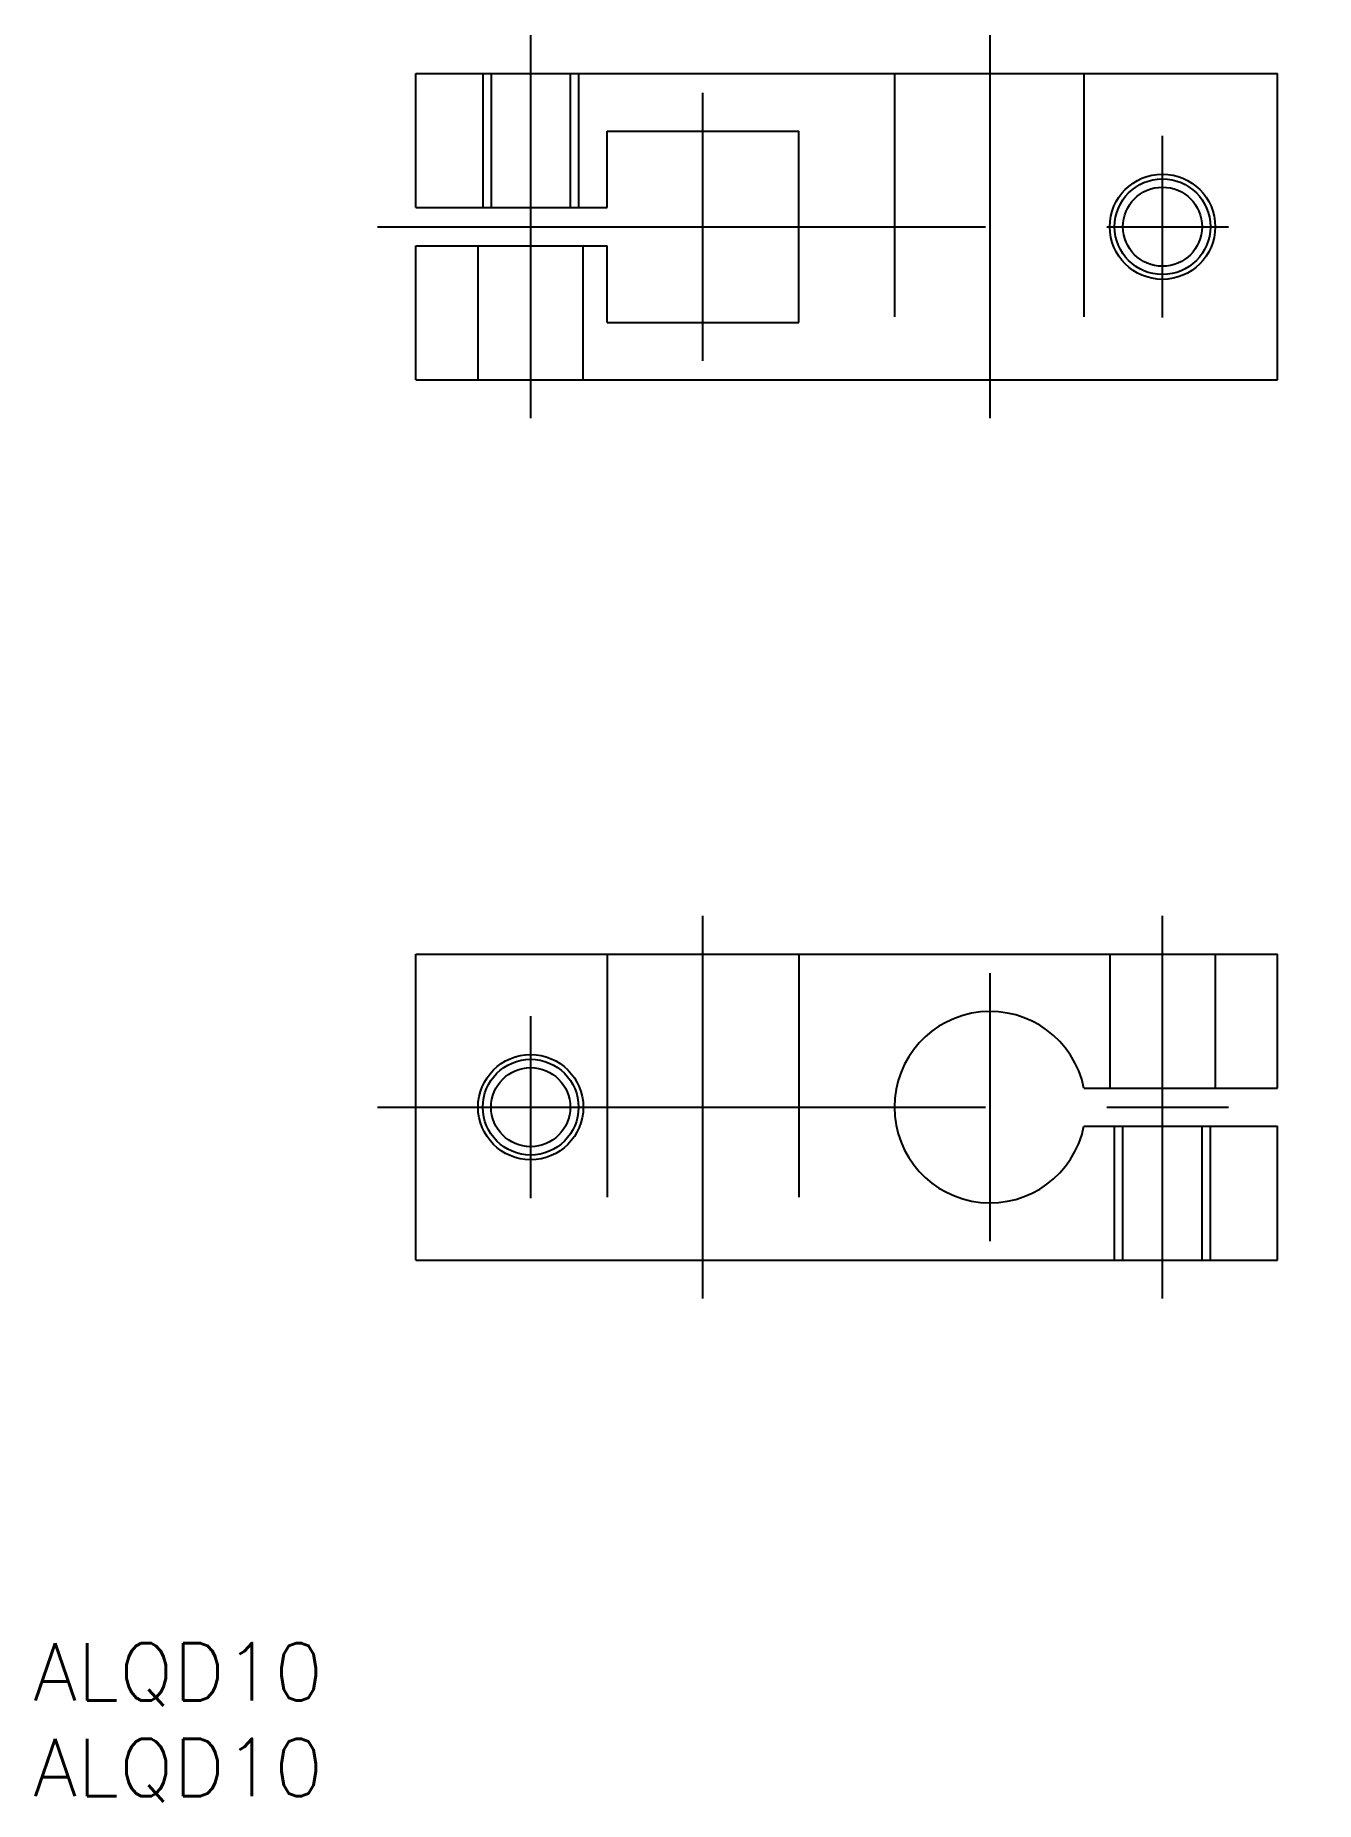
# Model space of a CAD drawing. Extents: x -19.9 to 47, y -28.3 to 64.
import ezdxf

# ---------------------------------------------------------------- set-up
doc = ezdxf.new("R2010")
doc.units = 0
doc.linetypes.add('CENTER', pattern=[50.8, 31.75, -6.35, 6.35, -6.35])
doc.linetypes.add('DASHED', pattern=[19.05, 12.7, -6.35])
doc.layers.get('0').update_dxf_attribs({"linetype": 'CONTINUOUS'})
doc.layers.add('CENTER', color=1, linetype='CONTINUOUS')
doc.styles.get("Standard").update_dxf_attribs({"font": 'txt.shx', "height": 3, "bigfont": 'bigfont.shx'})

msp = doc.modelspace()

# ---------------------------------------------------------------- linework, layer by layer
at = {"color": 7, "linetype": 'CONTINUOUS'}
for p, q in [((0, 62), (45, 62)), ((0, 55), (0, 62)), ((45, 46), (45, 62)), ((10, 59), (20, 59)), ((10, 55), (10, 59)), ((20, 49), (20, 59)), ((0, 55), (10, 55)), ((0, 46), (0, 53)), ((0, 53), (10, 53)), ((10, 49), (10, 53)), ((10, 49), (20, 49)), ((0, 46), (45, 46)), ((0, 0), (0, 16)), ((0, 16), (45, 16)), ((45, 9), (45, 16)), ((34.899, 9), (45, 9)), ((34.899, 7), (45, 7)), ((45, 0), (45, 7)), ((0, 0), (45, 0))]:
    msp.add_line(p, q, dxfattribs=at)
at = {"color": 3, "linetype": 'DASHED'}
for p, q in [((3.5, 62), (3.5, 55)), ((3.933, 62), (3.933, 55)), ((8.067, 62), (8.067, 55)), ((8.5, 62), (8.5, 55)), ((25, 62), (25, 46)), ((34.899, 62), (34.899, 46)), ((3.25, 46), (3.25, 53)), ((8.75, 46), (8.75, 53)), ((10, 16), (10, 0)), ((20, 16), (20, 0)), ((36.25, 16), (36.25, 9)), ((41.75, 16), (41.75, 9)), ((36.5, 0), (36.5, 7)), ((36.933, 0), (36.933, 7)), ((41.067, 0), (41.067, 7)), ((41.5, 0), (41.5, 7))]:
    msp.add_line(p, q, dxfattribs=at)
at = {"color": 7, "linetype": 'CONTINUOUS'}
for centre, radius in [((39, 54), 2.75), ((39, 54), 2.067), ((6, 8), 2.75), ((6, 8), 2.067)]:
    msp.add_circle(centre, radius, dxfattribs=at)
at = {"color": 3, "linetype": 'CONTINUOUS'}
for centre in [(39, 54), (6, 8)]:
    msp.add_circle(centre, 2.5, dxfattribs=at)
at = {"color": 7, "linetype": 'CONTINUOUS'}
msp.add_arc((30, 8), 5, 11.53696, 348.46304, dxfattribs=at)
at = {"layer": 'CENTER', "color": 1, "linetype": 'CENTER'}
for p, q in [((6, 44), (6, 64)), ((30, 44), (30, 64)), ((15, 47), (15, 61)), ((39, 49.25), (39, 58.75)), ((-2, 54), (47, 54)), ((15, -2), (15, 18)), ((39, -2), (39, 18)), ((30, 1), (30, 15)), ((6, 3.25), (6, 12.75)), ((-2, 8), (47, 8))]:
    msp.add_line(p, q, dxfattribs=at)

# ---------------------------------------------------------------- texts
at = {"color": 7, "linetype": 'CONTINUOUS'}
for p in [(-20, -23), (-20, -28)]:
    msp.add_text('ALQD10', height=3, dxfattribs=at).set_placement(p)

doc.saveas('drawing.dxf')
